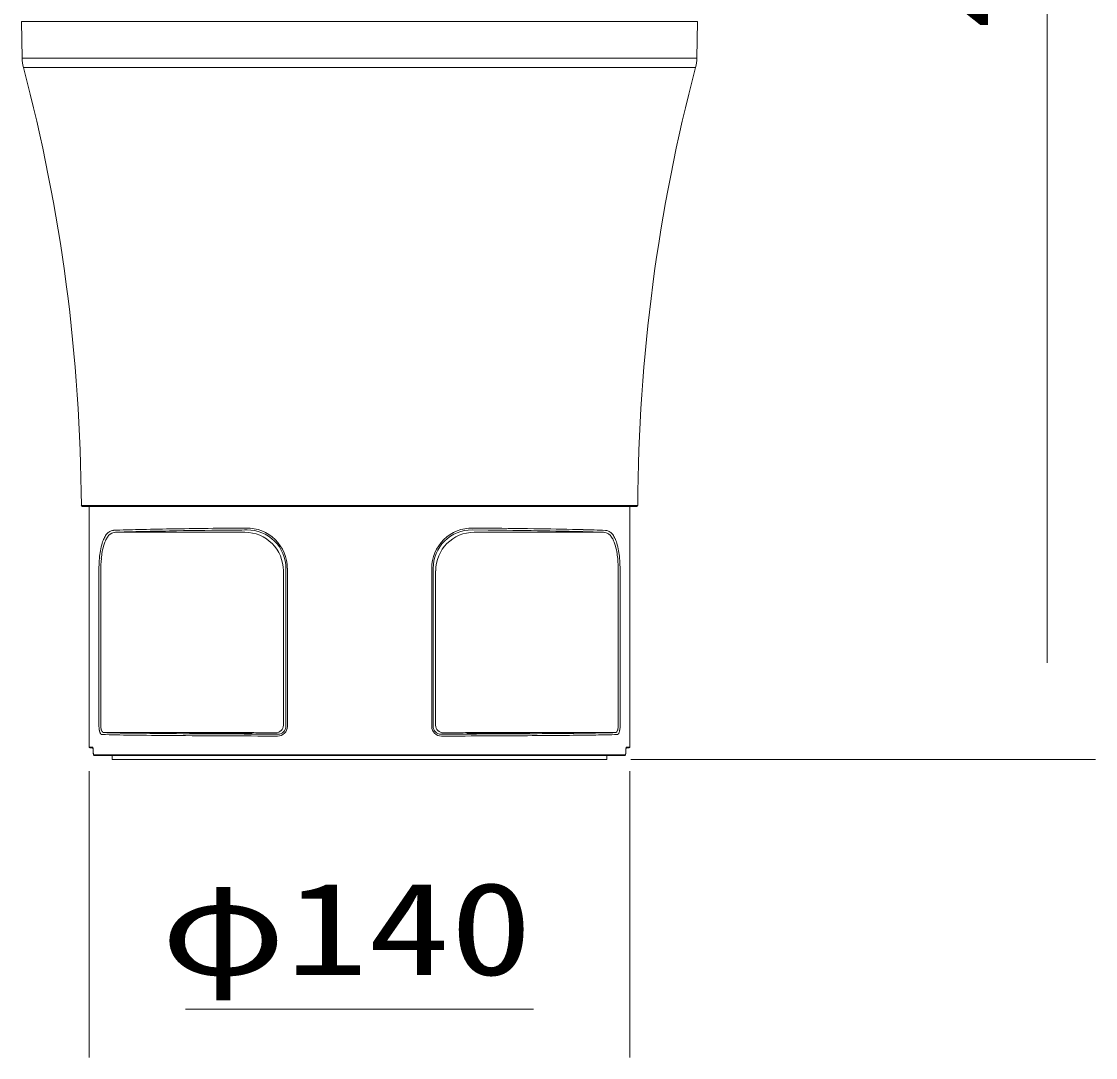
# Model space of a CAD drawing. Units: millimetres on the paper. Extents: x -62 to 64, y -118 to 119.
# Drawn here: x -45.85 to -18.05, y 8.75 to 35.57 of the extents above; entities that cross this region are included whole.
import ezdxf
from ezdxf.enums import TextEntityAlignment as Align

# ---------------------------------------------------------------- set-up
doc = ezdxf.new("R2010")
doc.units = ezdxf.units.MM
doc.layers.add('0-4_GAIKEI', color=4, linetype='Continuous', lineweight=9)
doc.layers.add('0-5_SUNPO', color=7, linetype='Continuous', lineweight=9)
doc.styles.add('ＭＳ ゴシック', font='')
doc.styles.get('ＭＳ ゴシック').set_extended_font_data('MS Gothic')

msp = doc.modelspace()

# ---------------------------------------------------------------- linework, layer by layer
at = {"layer": '0-4_GAIKEI', "color": 7}
for p, q in [((-45.829, 34.618), (-45.846, 35.568)), ((-28.364, 34.618), (-28.348, 35.568)), ((-29.916, 23.019), (-44.277, 23.019)), ((-44.097, 16.79), (-44.097, 23.019)), ((-30.097, 16.79), (-30.097, 23.019)), ((-44.097, 16.79), (-44.009, 16.79)), ((-44.077, 16.77), (-43.999, 16.77)), ((-30.194, 16.77), (-30.117, 16.77)), ((-30.184, 16.79), (-30.097, 16.79)), ((-43.989, 16.67), (-43.989, 16.67)), ((-43.955, 16.57), (-30.239, 16.57)), ((-43.497, 16.47), (-43.497, 16.57)), ((-30.697, 16.47), (-43.497, 16.47)), ((-30.697, 16.47), (-30.697, 16.57))]:
    msp.add_line(p, q, dxfattribs=at)
at = {"layer": '0-4_GAIKEI'}
for p, q in [((-28.348, 35.568), (-45.846, 35.568)), ((-45.829, 34.618), (-28.364, 34.618)), ((-45.796, 34.38), (-28.397, 34.38)), ((-29.896, 23.039), (-44.297, 23.039)), ((-43.416, 22.348), (-40.067, 22.349)), ((-33.765, 22.404), (-34.185, 22.408)), ((-33.741, 22.454), (-34.164, 22.458)), ((-30.778, 22.348), (-34.126, 22.349)), ((-39.002, 17.322), (-39.002, 21.415)), ((-38.965, 17.322), (-38.965, 21.415)), ((-35.228, 17.322), (-35.228, 21.415)), ((-35.191, 17.322), (-35.191, 21.415)), ((-43.843, 21.348), (-43.843, 17.362)), ((-43.795, 21.348), (-43.795, 17.362)), ((-39.067, 17.355), (-39.067, 21.349)), ((-35.126, 21.349), (-35.126, 17.355)), ((-30.398, 21.348), (-30.398, 17.362)), ((-30.351, 21.348), (-30.351, 17.362)), ((-43.72, 17.162), (-40.053, 17.162)), ((-30.473, 17.162), (-34.14, 17.162)), ((-43.974, 16.59), (-30.219, 16.59)), ((-30.204, 16.67), (-30.204, 16.67))]:
    msp.add_line(p, q, dxfattribs=at)
at = {"layer": '0-4_GAIKEI', "color": 7}
for centre, radius, start, end in [((-44.829, 34.635), 1, 181, 194.7819), ((-29.364, 34.635), 1, 345.2181, 359), ((-89.606, 22.82), 45.31, 0.2778, 14.7819), ((15.413, 22.82), 45.31, 165.2181, 179.7222), ((-44.277, 23.039), 0.02, 180.2778, 270), ((-29.916, 23.039), 0.02, 270, 359.7222), ((-44.077, 16.79), 0.02, 180, 270), ((-43.989, 16.79), 0.0201, 179.8735, 235.3342), ((-44.009, 16.786), 0.0033, 70.8997, 90), ((-44.01, 16.785), 0.0051, 49.0433, 69.6718), ((-44.014, 16.781), 0.0106, 36.0553, 48.6854), ((-44.023, 16.774), 0.0225, 25.5587, 35.7522), ((-44.053, 16.76), 0.0556, 17.2542, 25.4742), ((-44.015, 16.768), 0.0156, 25.5037, 28.5692), ((-44.027, 16.762), 0.0289, 19.8453, 24.7957), ((-44.104, 16.743), 0.109, 14.2582, 17.6807), ((-44.056, 16.752), 0.0593, 16.8104, 20.0294), ((-44.109, 16.736), 0.115, 11.6737, 16.6563), ((-44.178, 16.724), 0.186, 10.6554, 14.1561), ((-44.222, 16.712), 0.23, 8.5567, 11.8751), ((-44.281, 16.705), 0.29, 8.0807, 10.6325), ((-44.395, 16.687), 0.405, 4.2231, 8.4689), ((-44.424, 16.686), 0.434, 4.8153, 7.9859), ((-44.611, 16.671), 0.622, 0, 4.7541), ((-44.606, 16.67), 0.617, 0, 4.2836), ((-29.635, 16.673), 0.569, 174.0937, 178.7573), ((-29.587, 16.67), 0.617, 175.7165, 180), ((-29.583, 16.67), 0.621, 175.9741, 180), ((-29.54, 16.67), 0.664, 178.6256, 180), ((-29.799, 16.687), 0.405, 171.5311, 175.7769), ((-29.789, 16.685), 0.414, 171.7185, 176.0764), ((-29.854, 16.696), 0.349, 170.3587, 174.1033), ((-29.971, 16.712), 0.23, 168.125, 171.4433), ((-29.958, 16.71), 0.244, 168.6567, 171.6201), ((-29.993, 16.72), 0.208, 167.0944, 170.3717), ((-30.084, 16.736), 0.115, 163.344, 168.3262), ((-30.043, 16.726), 0.157, 166.2907, 168.5893), ((-30.063, 16.736), 0.136, 164.1699, 167.0948), ((-30.096, 16.739), 0.102, 162.7474, 166.2692), ((-30.112, 16.75), 0.0859, 160.1767, 164.2263), ((-30.137, 16.752), 0.0593, 159.9706, 163.1898), ((-30.166, 16.762), 0.0289, 155.2041, 160.1549), ((-30.147, 16.763), 0.0478, 154.2033, 160.2954), ((-30.178, 16.768), 0.0156, 151.4301, 154.496), ((-30.168, 16.773), 0.0243, 146.9478, 154.2967), ((-30.178, 16.779), 0.0124, 135.9057, 147.5238), ((-30.183, 16.784), 0.006, 117.7665, 136.842), ((-30.184, 16.786), 0.0034, 90, 118.2412), ((-30.117, 16.79), 0.02, 270, 0), ((-43.557, 16.669), 0.432, 180, 184.6765), ((-43.573, 16.669), 0.416, 180, 184.3899), ((-43.696, 16.658), 0.293, 184.7425, 188.2587), ((-43.7, 16.66), 0.288, 184.4454, 187.7231), ((-43.797, 16.647), 0.191, 187.8253, 190.4812), ((-43.797, 16.644), 0.191, 188.3639, 191.598), ((-43.863, 16.635), 0.124, 190.508, 194.1296), ((-43.872, 16.628), 0.114, 191.5255, 196.9522), ((-43.91, 16.623), 0.075, 194.2358, 197.6964), ((-43.942, 16.613), 0.041, 197.3434, 205.2388), ((-43.917, 16.614), 0.0668, 197.0216, 203.1868), ((-43.963, 16.603), 0.0179, 205.2203, 216.7167), ((-43.937, 16.606), 0.0455, 203.3194, 210.1077), ((-43.971, 16.597), 0.0085, 217.4933, 228.9602), ((-43.973, 16.594), 0.0047, 229.2656, 246.2557), ((-43.952, 16.597), 0.0276, 208.808, 242.4387), ((-43.974, 16.593), 0.0032, 247.2005, 270), ((-43.954, 16.593), 0.0232, 243.2452, 270), ((-30.239, 16.593), 0.0232, 270, 296.7551), ((-30.241, 16.597), 0.0276, 297.5612, 331.192), ((-30.256, 16.606), 0.0455, 329.8923, 336.6806), ((-30.256, 16.606), 0.0455, 329.8924, 336.6803), ((-30.276, 16.614), 0.0668, 336.8132, 342.9784), ((-30.276, 16.614), 0.0668, 336.8129, 342.9783), ((-30.321, 16.628), 0.114, 343.0478, 348.4745), ((-30.321, 16.628), 0.114, 343.0477, 348.4745), ((-30.397, 16.644), 0.191, 348.402, 351.6361), ((-30.397, 16.644), 0.191, 348.4021, 351.6362), ((-30.497, 16.658), 0.293, 351.7413, 355.2575), ((-30.497, 16.658), 0.293, 351.7413, 355.2575), ((-30.637, 16.669), 0.432, 355.3234, 0), ((-30.637, 16.669), 0.432, 355.3234, 0)]:
    msp.add_arc(centre, radius, start, end, dxfattribs=at)
at = {"layer": '0-4_GAIKEI'}
for centre, radius, start, end in [((-43.206, 21.957), 0.555, 143.5812, 155.1484), ((-43.196, 21.925), 0.518, 142.0391, 153.9046), ((-43.387, 22.09), 0.33, 126.8108, 143.5203), ((-43.354, 22.047), 0.319, 125.2733, 141.9504), ((-43.452, 22.176), 0.222, 92.3514, 126.7318), ((-43.407, 22.122), 0.226, 92.1081, 125.1242), ((-41.635, -27.495), 49.927, 91.3492, 92.0964), ((-41.641, -25.652), 48.033, 91.3905, 92.1176), ((-40.166, -87.593), 110.043, 90.95155, 91.377), ((-40.232, -81.857), 104.255, 90.98189, 91.41515), ((-38.733, -168.546), 190.958, 90.54698, 90.98583), ((-38.643, -175.77), 198.233, 90.40074, 90.96839), ((-37.946, -236.748), 259.164, 90.45589, 90.57686), ((-40.014, 21.41), 1.048, 0.2782, 90.8702), ((-39.996, 21.414), 0.994, 0, 90.7229), ((-34.18, 21.41), 1.048, 89.1298, 179.7219), ((-34.197, 21.414), 0.994, 89.2771, 180), ((-35.958, -210.043), 232.457, 89.34153, 89.4593), ((-35.554, -179.258), 201.72, 89.11044, 89.48486), ((-35.164, -148.472), 170.882, 88.94319, 89.37072), ((-34.031, -86.825), 109.275, 88.57278, 89.15668), ((-33.759, -72.603), 94.999, 88.52922, 88.9462), ((-32.485, -23.602), 45.981, 87.8725, 88.5495), ((-32.483, -25.183), 47.613, 87.8925, 88.587), ((-30.786, 22.122), 0.226, 54.8758, 87.8919), ((-30.741, 22.176), 0.222, 53.2682, 87.6485), ((-30.84, 22.047), 0.319, 38.0496, 54.7268), ((-30.806, 22.09), 0.33, 36.4796, 53.1892), ((-30.997, 21.925), 0.518, 26.0955, 37.9609), ((-30.988, 21.957), 0.555, 24.8516, 36.4187), ((-42.245, 21.61), 1.579, 163.0606, 170.6554), ((-42.858, 21.796), 0.938, 155.1236, 163.0008), ((-42.34, 21.599), 1.436, 162.1653, 170.1469), ((-42.89, 21.774), 0.859, 153.8936, 162.0984), ((-31.304, 21.774), 0.859, 17.9017, 26.1065), ((-31.853, 21.599), 1.436, 9.8531, 17.8348), ((-31.335, 21.796), 0.938, 16.9991, 24.8763), ((-31.949, 21.61), 1.579, 9.3446, 16.9394), ((-40.334, 21.352), 3.508, 174.5623, 180.0665), ((-41.303, 21.442), 2.536, 170.3755, 174.5111), ((-41.486, 21.438), 2.305, 169.8547, 174.2166), ((-32.707, 21.438), 2.305, 5.7834, 10.1453), ((-32.891, 21.442), 2.536, 5.4888, 9.6245), ((-33.859, 21.352), 3.508, 359.9335, 5.4376), ((-40.602, 21.352), 3.193, 174.2712, 180.0699), ((-33.591, 21.352), 3.193, 359.9301, 5.7289), ((-43.003, 17.361), 0.839, 179.9155, 185.2861), ((-43.194, 17.343), 0.648, 185.2083, 189.9309), ((-43.255, 17.362), 0.54, 180, 185.8512), ((-43.357, 17.35), 0.438, 185.7323, 191.5305), ((-43.466, 17.328), 0.327, 191.5365, 195.8722), ((-43.565, 17.299), 0.224, 195.5584, 204.1048), ((-39.216, 17.324), 0.251, 269.4346, 359.7003), ((-39.202, 17.323), 0.2, 269.5561, 0), ((-34.977, 17.324), 0.251, 180.2997, 270.5654), ((-34.992, 17.323), 0.2, 180, 270.4439), ((-30.629, 17.299), 0.224, 335.8947, 344.4414), ((-30.727, 17.328), 0.327, 344.1276, 348.4633), ((-30.837, 17.35), 0.438, 348.4693, 354.2674), ((-30.938, 17.362), 0.54, 354.1485, 0), ((-31, 17.343), 0.648, 350.0689, 354.7914), ((-31.19, 17.361), 0.839, 354.7137, 0.0846), ((-43.373, 17.311), 0.466, 189.933, 193.5926), ((-43.505, 17.279), 0.33, 193.4683, 198.2037), ((-43.62, 17.24), 0.208, 197.9279, 205.6402), ((-43.698, 17.202), 0.122, 205.6049, 213.6902), ((-43.739, 17.174), 0.0722, 213.3747, 225.0233), ((-43.76, 17.153), 0.0423, 224.6348, 241.4745), ((-43.767, 17.14), 0.028, 241.3044, 270), ((-43.648, 17.261), 0.133, 204.0288, 213.6643), ((-42.286, 76.498), 59.404, 268.57016, 269.29566), ((-43.69, 17.233), 0.0814, 213.596, 225.1331), ((-43.712, 17.211), 0.051, 225.0393, 240.9334), ((-43.719, 17.197), 0.0347, 240.8104, 268.3401), ((-42.315, 72.58), 55.436, 268.5468, 269.2557), ((-40.457, 203.124), 185.992, 269.20592, 269.52101), ((-40.322, 220.34), 203.26, 269.24047, 269.54399), ((-38.022, 503.887), 486.765, 269.53037, 269.86097), ((-37.977, 522.699), 505.627, 269.55095, 269.85928), ((-41.487, 17.215), 0.0667, 258.196, 271.6618), ((-41.487, 17.083), 0.0674, 88.3767, 101.7353), ((-41.322, 12.272), 4.881, 90.4946, 91.9185), ((-41.322, 22.017), 4.872, 268.0795, 269.5056), ((-40.91, -20.799), 37.955, 90.1352, 90.6854), ((-40.91, 55.081), 37.938, 269.3143, 269.8648), ((-40.689, -72.36), 89.516, 89.8011, 90.1989), ((-40.689, 106.657), 89.515, 269.80105, 270.19895), ((-40.468, -20.8), 37.956, 89.3146, 89.8648), ((-40.467, 55.08), 37.937, 270.1352, 270.6857), ((-40.031, -53.565), 70.727, 89.6668, 90.01789), ((-40.056, 12.272), 4.881, 88.0815, 89.5054), ((-40.055, 22.017), 4.872, 270.4944, 271.9205), ((-39.89, 17.215), 0.0667, 268.3382, 281.8041), ((-39.89, 17.083), 0.0674, 78.2648, 91.6233), ((-39.789, -14.657), 31.818, 89.3056, 89.6944), ((-39.473, 10.578), 6.581, 88.5292, 89.3977), ((-39.32, 16.375), 0.782, 86.4801, 88.8177), ((-39.273, 17.133), 0.023, 76.0908, 90), ((-36.678, 634.756), 617.635, 270.15656, 270.27024), ((-36.675, 643.625), 626.554, 270.15544, 270.26831), ((-34.921, 17.133), 0.023, 90, 103.9087), ((-34.873, 16.375), 0.782, 91.1823, 93.5198), ((-34.72, 10.578), 6.581, 90.6023, 91.4708), ((-34.404, -14.657), 31.818, 90.3056, 90.6944), ((-34.137, -62.799), 79.961, 90.00238, 90.31293), ((-34.313, 17.141), 0.009, 90, 112.8309), ((-34.313, 17.158), 0.0089, 247.0371, 270), ((-34.269, 16.502), 0.65, 91.1407, 93.8817), ((-34.269, 17.796), 0.649, 266.1141, 268.8596), ((-34.114, 10.829), 6.325, 90.5953, 91.5185), ((-34.114, 23.464), 6.319, 268.4808, 269.4047), ((-33.786, -15.121), 32.276, 90.3011, 90.6988), ((-33.786, 49.41), 32.266, 269.301, 269.6989), ((-33.538, -55.403), 72.56, 89.97354, 90.32979), ((-33.513, 99.017), 81.875, 269.69043, 270.00619), ((-35.339, 376.212), 359.088, 270.25125, 270.57543), ((-35.376, 389.166), 372.092, 270.25186, 270.55707), ((-33.471, -55.403), 72.56, 89.67021, 90.02646), ((-33.496, 99.017), 81.875, 269.99381, 270.30957), ((-33.223, -15.121), 32.276, 89.3012, 89.6989), ((-33.223, 49.41), 32.266, 270.3011, 270.699), ((-32.895, 10.829), 6.325, 88.4815, 89.4047), ((-32.895, 23.464), 6.319, 270.5953, 271.5192), ((-32.74, 16.502), 0.65, 86.1183, 88.8593), ((-32.74, 17.796), 0.649, 271.1404, 273.8859), ((-32.696, 17.141), 0.009, 67.1691, 90), ((-32.696, 17.158), 0.0089, 270, 292.9629), ((-33.23, 165.849), 148.765, 270.56675, 270.86491), ((-33.153, 155.66), 138.525, 270.5874, 270.89384), ((-31.702, 64.511), 47.364, 270.8585, 271.4867), ((-31.704, 67.001), 49.905, 270.8259, 271.4681), ((-30.474, 17.197), 0.0347, 271.6599, 299.1887), ((-30.482, 17.211), 0.051, 299.0659, 314.9602), ((-30.503, 17.233), 0.0814, 314.8664, 326.4035), ((-30.546, 17.261), 0.133, 326.335, 335.9706), ((-30.426, 17.14), 0.028, 270, 298.6945), ((-30.433, 17.153), 0.0423, 298.5245, 315.3644), ((-30.454, 17.174), 0.0722, 314.9761, 326.6247), ((-30.495, 17.202), 0.122, 326.3091, 334.3943), ((-30.573, 17.24), 0.208, 334.359, 342.0718), ((-30.689, 17.279), 0.33, 341.796, 346.5316), ((-30.82, 17.311), 0.466, 346.4073, 350.0669), ((-30.239, 16.59), 0.0198, 275.7591, 0.5781), ((-30.219, 16.593), 0.0032, 270, 300.4153), ((-30.22, 16.595), 0.0054, 299.8065, 315.7732), ((-30.223, 16.598), 0.0097, 315.1724, 325.8834), ((-30.231, 16.603), 0.0191, 325.7885, 334.6837), ((-30.246, 16.611), 0.036, 334.5054, 340.2754), ((-30.269, 16.619), 0.0604, 340.1878, 344.2166), ((-30.3, 16.628), 0.0924, 344.1706, 347.1586), ((-30.344, 16.638), 0.138, 347.1616, 350.5592), ((-30.428, 16.652), 0.223, 350.5265, 353.7037), ((-30.551, 16.665), 0.346, 353.7378, 357.7444), ((-30.639, 16.67), 0.434, 357.6187, 0)]:
    msp.add_arc(centre, radius, start, end, dxfattribs=at)
for centre, major_axis, ratio, start_param, end_param in [((-40.067, 21.349), (-0.707, 0.707), 0.999695, 3.927143, 5.497635), ((-34.126, 21.349), (0.707, 0.707), 0.999695, 0.78555, 2.356042), ((-39.267, 17.355), (-0.089, -0.179), 0.99981, 0.463693, 2.034337), ((-34.926, 17.355), (0.089, -0.179), 0.99981, 4.248848, 5.819492)]:
    msp.add_ellipse(centre, major_axis=major_axis, ratio=ratio, start_param=start_param, end_param=end_param, dxfattribs=at)
at = {"layer": '0-4_GAIKEI', "color": 7}
for centre, ratio, start_param, end_param in [((-30.204, 16.79), 0.987504, 0.596132, 1.570796), ((-43.955, 16.59), 0.982503, 4.712389, 6.283185)]:
    msp.add_ellipse(centre, major_axis=(0, -0.02), ratio=ratio, start_param=start_param, end_param=end_param, dxfattribs=at)
at = {"layer": '0-5_SUNPO'}
for p, q in [((-19.297, 18.97), (-19.296, 58.83)), ((-30.072, 16.47), (-18.047, 16.47)), ((-44.097, 16.165), (-44.097, 8.754)), ((-30.097, 16.165), (-30.097, 8.754)), ((-32.597, 10.004), (-41.597, 10.004))]:
    msp.add_line(p, q, dxfattribs=at)

# ---------------------------------------------------------------- texts
at = {"layer": '0-5_SUNPO', "style": 'ＭＳ ゴシック', "width": 1.5}
msp.add_text('450', height=2.405, rotation=90, dxfattribs=at).set_placement((-19.459, 35.328), align=Align.BOTTOM_LEFT)
at = {"layer": '0-5_SUNPO', "style": 'ＭＳ ゴシック', "width": 1.3}
msp.add_text('φ140', height=2.405, dxfattribs=at).set_placement((-42.239, 10.167), align=Align.BOTTOM_LEFT)

doc.saveas('drawing.dxf')
